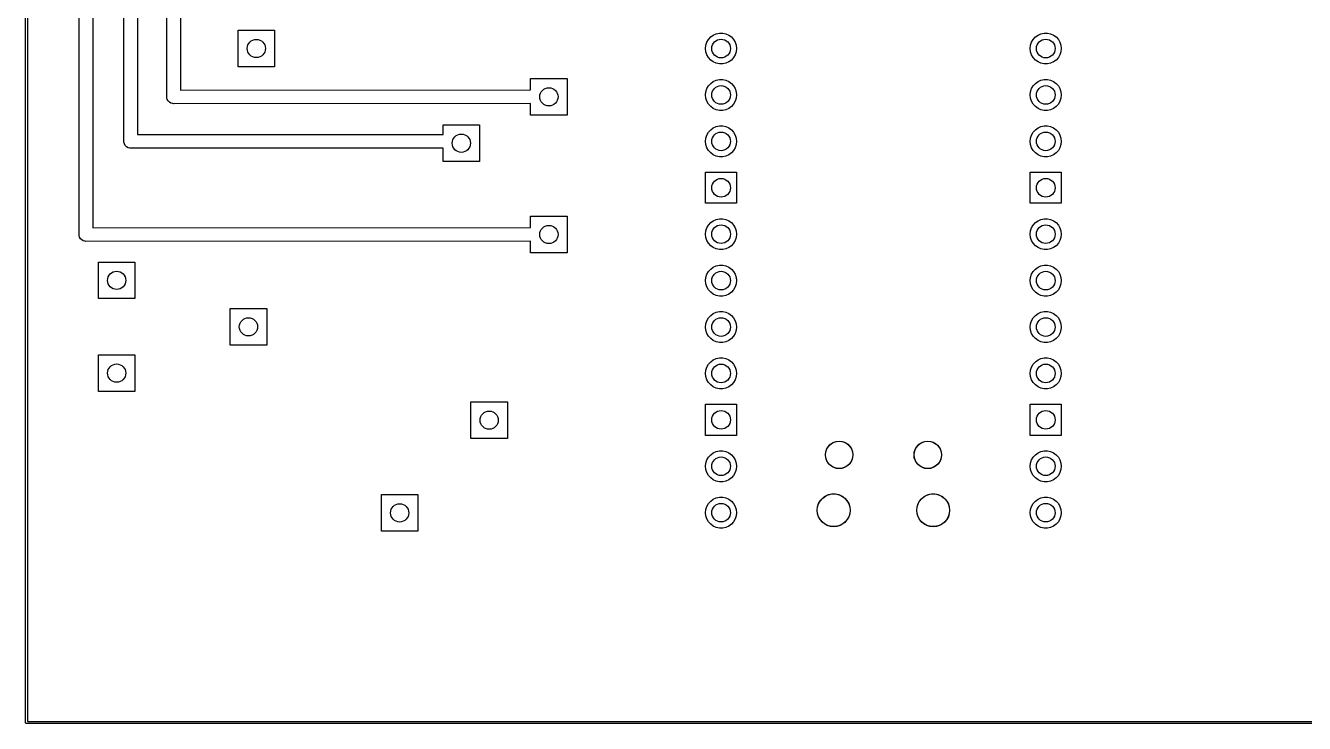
# Model space of a CAD drawing. Extents: x 12 to 499, y -206 to -17.
# Drawn here: x 11.9 to 82, y -206.3 to -168.2 of the extents above; entities that cross this region are included whole.
import ezdxf

# ---------------------------------------------------------------- set-up
doc = ezdxf.new("R2010")
doc.units = 0
doc.layers.add('BLACK', color=7, linetype='CONTINUOUS')

msp = doc.modelspace()

# ---------------------------------------------------------------- linework, layer by layer
at = {"layer": 'BLACK', "linetype": 'CONTINUOUS'}
for p, q in [((11.953806, -206.3), (11.95, -16.891)), ((12.046195, -16.940999), (12.049999, -206.253805)), ((14.884266, -179.626947), (14.881058, -36.6)), ((15.627859, -36.974952), (15.631049, -179.223264)), ((17.334266, -174.546947), (17.331058, -38.5044)), ((18.077859, -38.87931), (18.081049, -174.126133)), ((19.684266, -172.109384), (19.681058, -55.7256)), ((20.427861, -56.10056), (20.431047, -171.688578)), ((23.586713, -170.41514), (23.586713, -168.41514)), ((23.586713, -168.41514), (25.586713, -168.41514)), ((25.586713, -168.41514), (25.586713, -170.41514)), ((49.467297, -168.786327), (49.611058, -168.681878)), ((49.611058, -168.681878), (49.773394, -168.609602)), ((49.773394, -168.609602), (49.947209, -168.572656)), ((49.947209, -168.572656), (50.124907, -168.572656)), ((50.124907, -168.572656), (50.298722, -168.609602)), ((50.298722, -168.609602), (50.461058, -168.681878)), ((50.461058, -168.681878), (50.604819, -168.786327)), ((67.247297, -168.786327), (67.391058, -168.681878)), ((67.391058, -168.681878), (67.553394, -168.609602)), ((67.553394, -168.609602), (67.727209, -168.572656)), ((67.727209, -168.572656), (67.904907, -168.572656)), ((67.904907, -168.572656), (68.078722, -168.609602)), ((68.078722, -168.609602), (68.241058, -168.681878)), ((68.241058, -168.681878), (68.384819, -168.786327)), ((49.186058, -169.418), (49.204633, -169.241275)), ((49.204633, -169.594725), (49.186058, -169.418)), ((49.204633, -169.241275), (49.259544, -169.072274)), ((49.259544, -169.072274), (49.348394, -168.918383)), ((49.348394, -168.918383), (49.467297, -168.786327)), ((50.604819, -168.786327), (50.723722, -168.918383)), ((50.723722, -168.918383), (50.812572, -169.072274)), ((50.812572, -169.072274), (50.867483, -169.241275)), ((50.867483, -169.241275), (50.886058, -169.418)), ((50.886058, -169.418), (50.867483, -169.594725)), ((66.966058, -169.418), (66.984633, -169.241275)), ((66.984633, -169.594725), (66.966058, -169.418)), ((66.984633, -169.241275), (67.039544, -169.072274)), ((67.039544, -169.072274), (67.128394, -168.918383)), ((67.128394, -168.918383), (67.247297, -168.786327)), ((68.384819, -168.786327), (68.503722, -168.918383)), ((68.503722, -168.918383), (68.592572, -169.072274)), ((68.592572, -169.072274), (68.647483, -169.241275)), ((68.647483, -169.241275), (68.666058, -169.418)), ((68.666058, -169.418), (68.647483, -169.594725)), ((49.259544, -169.763726), (49.204633, -169.594725)), ((49.348394, -169.917617), (49.259544, -169.763726)), ((49.467297, -170.049673), (49.348394, -169.917617)), ((49.611058, -170.154122), (49.467297, -170.049673)), ((49.773394, -170.226398), (49.611058, -170.154122)), ((50.461058, -170.154122), (50.298722, -170.226398)), ((50.604819, -170.049673), (50.461058, -170.154122)), ((50.723722, -169.917617), (50.604819, -170.049673)), ((50.812572, -169.763726), (50.723722, -169.917617)), ((50.867483, -169.594725), (50.812572, -169.763726)), ((67.039544, -169.763726), (66.984633, -169.594725)), ((67.128394, -169.917617), (67.039544, -169.763726)), ((67.247297, -170.049673), (67.128394, -169.917617)), ((67.391058, -170.154122), (67.247297, -170.049673)), ((67.553394, -170.226398), (67.391058, -170.154122)), ((68.241058, -170.154122), (68.078722, -170.226398)), ((68.384819, -170.049673), (68.241058, -170.154122)), ((68.503722, -169.917617), (68.384819, -170.049673)), ((68.592572, -169.763726), (68.503722, -169.917617)), ((68.647483, -169.594725), (68.592572, -169.763726)), ((25.586713, -170.41514), (23.586713, -170.41514)), ((49.947209, -170.263344), (49.773394, -170.226398)), ((50.124907, -170.263344), (49.947209, -170.263344)), ((50.298722, -170.226398), (50.124907, -170.263344)), ((67.727209, -170.263344), (67.553394, -170.226398)), ((67.904907, -170.263344), (67.727209, -170.263344)), ((68.078722, -170.226398), (67.904907, -170.263344)), ((39.606316, -171.685592), (39.606316, -171.060437)), ((39.606316, -171.060437), (41.606316, -171.060437)), ((41.606316, -171.060437), (41.606316, -173.060437)), ((49.259544, -171.612274), (49.348394, -171.458383)), ((49.348394, -171.458383), (49.467297, -171.326327)), ((49.467297, -171.326327), (49.611058, -171.221878)), ((49.611058, -171.221878), (49.773394, -171.149602)), ((49.773394, -171.149602), (49.947209, -171.112656)), ((49.947209, -171.112656), (50.124907, -171.112656)), ((50.124907, -171.112656), (50.298722, -171.149602)), ((50.298722, -171.149602), (50.461058, -171.221878)), ((50.461058, -171.221878), (50.604819, -171.326327)), ((50.604819, -171.326327), (50.723722, -171.458383)), ((50.723722, -171.458383), (50.812572, -171.612274)), ((67.039544, -171.612274), (67.128394, -171.458383)), ((67.128394, -171.458383), (67.247297, -171.326327)), ((67.247297, -171.326327), (67.391058, -171.221878)), ((67.391058, -171.221878), (67.553394, -171.149602)), ((67.553394, -171.149602), (67.727209, -171.112656)), ((67.727209, -171.112656), (67.904907, -171.112656)), ((67.904907, -171.112656), (68.078722, -171.149602)), ((68.078722, -171.149602), (68.241058, -171.221878)), ((68.241058, -171.221878), (68.384819, -171.326327)), ((68.384819, -171.326327), (68.503722, -171.458383)), ((68.503722, -171.458383), (68.592572, -171.612274)), ((19.709603, -172.203943), (19.684266, -172.109384)), ((19.75855, -172.288723), (19.709603, -172.203943)), ((20.431047, -171.688578), (39.606316, -171.685592)), ((49.186058, -171.958), (49.204633, -171.781275)), ((49.204633, -172.134725), (49.186058, -171.958)), ((49.204633, -171.781275), (49.259544, -171.612274)), ((49.259544, -172.303726), (49.204633, -172.134725)), ((50.812572, -171.612274), (50.867483, -171.781275)), ((50.867483, -172.134725), (50.812572, -172.303726)), ((50.867483, -171.781275), (50.886058, -171.958)), ((50.886058, -171.958), (50.867483, -172.134725)), ((66.966058, -171.958), (66.984633, -171.781275)), ((66.984633, -172.134725), (66.966058, -171.958)), ((66.984633, -171.781275), (67.039544, -171.612274)), ((67.039544, -172.303726), (66.984633, -172.134725)), ((68.592572, -171.612274), (68.647483, -171.781275)), ((68.647483, -172.134725), (68.592572, -172.303726)), ((68.647483, -171.781275), (68.666058, -171.958)), ((68.666058, -171.958), (68.647483, -172.134725)), ((19.827772, -172.357945), (19.75855, -172.288723)), ((19.912552, -172.406892), (19.827772, -172.357945)), ((20.007111, -172.432229), (19.912552, -172.406892)), ((20.056058, -172.435437), (20.007111, -172.432229)), ((39.606316, -172.432392), (20.056058, -172.435437)), ((39.606316, -173.060437), (39.606316, -172.432392)), ((49.348394, -172.457617), (49.259544, -172.303726)), ((49.467297, -172.589673), (49.348394, -172.457617)), ((49.611058, -172.694122), (49.467297, -172.589673)), ((49.773394, -172.766398), (49.611058, -172.694122)), ((49.947209, -172.803344), (49.773394, -172.766398)), ((50.124907, -172.803344), (49.947209, -172.803344)), ((50.298722, -172.766398), (50.124907, -172.803344)), ((50.461058, -172.694122), (50.298722, -172.766398)), ((50.604819, -172.589673), (50.461058, -172.694122)), ((50.723722, -172.457617), (50.604819, -172.589673)), ((50.812572, -172.303726), (50.723722, -172.457617)), ((67.128394, -172.457617), (67.039544, -172.303726)), ((67.247297, -172.589673), (67.128394, -172.457617)), ((67.391058, -172.694122), (67.247297, -172.589673)), ((67.553394, -172.766398), (67.391058, -172.694122)), ((67.727209, -172.803344), (67.553394, -172.766398)), ((67.904907, -172.803344), (67.727209, -172.803344)), ((68.078722, -172.766398), (67.904907, -172.803344)), ((68.241058, -172.694122), (68.078722, -172.766398)), ((68.384819, -172.589673), (68.241058, -172.694122)), ((68.503722, -172.457617), (68.384819, -172.589673)), ((68.592572, -172.303726), (68.503722, -172.457617)), ((34.814, -174.123176), (34.814, -173.599371)), ((34.814, -173.599371), (36.814, -173.599371)), ((36.814, -173.599371), (36.814, -175.599371)), ((41.606316, -173.060437), (39.606316, -173.060437)), ((49.773394, -173.689602), (49.947209, -173.652656)), ((49.947209, -173.652656), (50.124907, -173.652656)), ((50.124907, -173.652656), (50.298722, -173.689602)), ((67.553394, -173.689602), (67.727209, -173.652656)), ((67.727209, -173.652656), (67.904907, -173.652656)), ((67.904907, -173.652656), (68.078722, -173.689602)), ((18.081049, -174.126133), (34.814, -174.123176)), ((49.186058, -174.498), (49.204633, -174.321275)), ((49.204633, -174.321275), (49.259544, -174.152274)), ((49.259544, -174.152274), (49.348394, -173.998383)), ((49.348394, -173.998383), (49.467297, -173.866327)), ((49.467297, -173.866327), (49.611058, -173.761878)), ((49.611058, -173.761878), (49.773394, -173.689602)), ((50.298722, -173.689602), (50.461058, -173.761878)), ((50.461058, -173.761878), (50.604819, -173.866327)), ((50.604819, -173.866327), (50.723722, -173.998383)), ((50.723722, -173.998383), (50.812572, -174.152274)), ((50.812572, -174.152274), (50.867483, -174.321275)), ((50.867483, -174.321275), (50.886058, -174.498)), ((66.966058, -174.498), (66.984633, -174.321275)), ((66.984633, -174.321275), (67.039544, -174.152274)), ((67.039544, -174.152274), (67.128394, -173.998383)), ((67.128394, -173.998383), (67.247297, -173.866327)), ((67.247297, -173.866327), (67.391058, -173.761878)), ((67.391058, -173.761878), (67.553394, -173.689602)), ((68.078722, -173.689602), (68.241058, -173.761878)), ((68.241058, -173.761878), (68.384819, -173.866327)), ((68.384819, -173.866327), (68.503722, -173.998383)), ((68.503722, -173.998383), (68.592572, -174.152274)), ((68.592572, -174.152274), (68.647483, -174.321275)), ((68.647483, -174.321275), (68.666058, -174.498)), ((17.359603, -174.641506), (17.334266, -174.546947)), ((17.40855, -174.726286), (17.359603, -174.641506)), ((17.477772, -174.795508), (17.40855, -174.726286)), ((17.562552, -174.844455), (17.477772, -174.795508)), ((17.657111, -174.869792), (17.562552, -174.844455)), ((17.706058, -174.873), (17.657111, -174.869792)), ((34.814, -174.869977), (17.706058, -174.873)), ((34.814, -175.599371), (34.814, -174.869977)), ((49.204633, -174.674725), (49.186058, -174.498)), ((49.259544, -174.843726), (49.204633, -174.674725)), ((49.348394, -174.997617), (49.259544, -174.843726)), ((49.467297, -175.129673), (49.348394, -174.997617)), ((50.723722, -174.997617), (50.604819, -175.129673)), ((50.812572, -174.843726), (50.723722, -174.997617)), ((50.867483, -174.674725), (50.812572, -174.843726)), ((50.886058, -174.498), (50.867483, -174.674725)), ((66.984633, -174.674725), (66.966058, -174.498)), ((67.039544, -174.843726), (66.984633, -174.674725)), ((67.128394, -174.997617), (67.039544, -174.843726)), ((67.247297, -175.129673), (67.128394, -174.997617)), ((68.503722, -174.997617), (68.384819, -175.129673)), ((68.592572, -174.843726), (68.503722, -174.997617)), ((68.647483, -174.674725), (68.592572, -174.843726)), ((68.666058, -174.498), (68.647483, -174.674725)), ((36.814, -175.599371), (34.814, -175.599371)), ((49.611058, -175.234122), (49.467297, -175.129673)), ((49.773394, -175.306398), (49.611058, -175.234122)), ((49.947209, -175.343344), (49.773394, -175.306398)), ((50.124907, -175.343344), (49.947209, -175.343344)), ((50.298722, -175.306398), (50.124907, -175.343344)), ((50.461058, -175.234122), (50.298722, -175.306398)), ((50.604819, -175.129673), (50.461058, -175.234122)), ((67.391058, -175.234122), (67.247297, -175.129673)), ((67.553394, -175.306398), (67.391058, -175.234122)), ((67.727209, -175.343344), (67.553394, -175.306398)), ((67.904907, -175.343344), (67.727209, -175.343344)), ((68.078722, -175.306398), (67.904907, -175.343344)), ((68.241058, -175.234122), (68.078722, -175.306398)), ((68.384819, -175.129673), (68.241058, -175.234122)), ((49.186058, -177.888), (49.186058, -176.188)), ((49.186058, -176.188), (50.886058, -176.188)), ((50.886058, -176.188), (50.886058, -177.888)), ((66.966058, -177.888), (66.966058, -176.188)), ((66.966058, -176.188), (68.666058, -176.188)), ((68.666058, -176.188), (68.666058, -177.888)), ((50.886058, -177.888), (49.186058, -177.888)), ((68.666058, -177.888), (66.966058, -177.888)), ((15.631049, -179.223264), (39.606316, -179.220236)), ((39.606316, -179.220236), (39.606316, -178.59511)), ((39.606316, -178.59511), (41.606316, -178.59511)), ((41.606316, -178.59511), (41.606316, -180.59511)), ((49.204633, -179.401275), (49.259544, -179.232274)), ((49.259544, -179.232274), (49.348394, -179.078383)), ((49.348394, -179.078383), (49.467297, -178.946327)), ((49.467297, -178.946327), (49.611058, -178.841878)), ((49.611058, -178.841878), (49.773394, -178.769602)), ((49.773394, -178.769602), (49.947209, -178.732656)), ((49.947209, -178.732656), (50.124907, -178.732656)), ((50.124907, -178.732656), (50.298722, -178.769602)), ((50.298722, -178.769602), (50.461058, -178.841878)), ((50.461058, -178.841878), (50.604819, -178.946327)), ((50.604819, -178.946327), (50.723722, -179.078383)), ((50.723722, -179.078383), (50.812572, -179.232274)), ((50.812572, -179.232274), (50.867483, -179.401275)), ((66.984633, -179.401275), (67.039544, -179.232274)), ((67.039544, -179.232274), (67.128394, -179.078383)), ((67.128394, -179.078383), (67.247297, -178.946327)), ((67.247297, -178.946327), (67.391058, -178.841878)), ((67.391058, -178.841878), (67.553394, -178.769602)), ((67.553394, -178.769602), (67.727209, -178.732656)), ((67.727209, -178.732656), (67.904907, -178.732656)), ((67.904907, -178.732656), (68.078722, -178.769602)), ((68.078722, -178.769602), (68.241058, -178.841878)), ((68.241058, -178.841878), (68.384819, -178.946327)), ((68.384819, -178.946327), (68.503722, -179.078383)), ((68.503722, -179.078383), (68.592572, -179.232274)), ((68.592572, -179.232274), (68.647483, -179.401275)), ((14.884266, -179.644057), (14.884266, -179.626947)), ((14.909603, -179.738616), (14.884266, -179.644057)), ((14.95855, -179.823396), (14.909603, -179.738616)), ((15.027772, -179.892618), (14.95855, -179.823396)), ((15.112552, -179.941565), (15.027772, -179.892618)), ((15.207111, -179.966902), (15.112552, -179.941565)), ((15.256058, -179.97011), (15.207111, -179.966902)), ((39.606316, -179.967034), (15.256058, -179.97011)), ((39.606316, -180.59511), (39.606316, -179.967034)), ((49.186058, -179.578), (49.204633, -179.401275)), ((49.204633, -179.754725), (49.186058, -179.578)), ((49.259544, -179.923726), (49.204633, -179.754725)), ((49.348394, -180.077617), (49.259544, -179.923726)), ((50.812572, -179.923726), (50.723722, -180.077617)), ((50.867483, -179.754725), (50.812572, -179.923726)), ((50.867483, -179.401275), (50.886058, -179.578)), ((50.886058, -179.578), (50.867483, -179.754725)), ((66.966058, -179.578), (66.984633, -179.401275)), ((66.984633, -179.754725), (66.966058, -179.578)), ((67.039544, -179.923726), (66.984633, -179.754725)), ((67.128394, -180.077617), (67.039544, -179.923726)), ((68.592572, -179.923726), (68.503722, -180.077617)), ((68.647483, -179.754725), (68.592572, -179.923726)), ((68.647483, -179.401275), (68.666058, -179.578)), ((68.666058, -179.578), (68.647483, -179.754725)), ((41.606316, -180.59511), (39.606316, -180.59511)), ((49.467297, -180.209673), (49.348394, -180.077617)), ((49.611058, -180.314122), (49.467297, -180.209673)), ((49.773394, -180.386398), (49.611058, -180.314122)), ((49.947209, -180.423344), (49.773394, -180.386398)), ((50.124907, -180.423344), (49.947209, -180.423344)), ((50.298722, -180.386398), (50.124907, -180.423344)), ((50.461058, -180.314122), (50.298722, -180.386398)), ((50.604819, -180.209673), (50.461058, -180.314122)), ((50.723722, -180.077617), (50.604819, -180.209673)), ((67.247297, -180.209673), (67.128394, -180.077617)), ((67.391058, -180.314122), (67.247297, -180.209673)), ((67.553394, -180.386398), (67.391058, -180.314122)), ((67.727209, -180.423344), (67.553394, -180.386398)), ((67.904907, -180.423344), (67.727209, -180.423344)), ((68.078722, -180.386398), (67.904907, -180.423344)), ((68.241058, -180.314122), (68.078722, -180.386398)), ((68.384819, -180.209673), (68.241058, -180.314122)), ((68.503722, -180.077617), (68.384819, -180.209673)), ((15.940372, -183.103964), (15.940372, -181.103964)), ((15.940372, -181.103964), (17.940372, -181.103964)), ((17.940372, -181.103964), (17.940372, -183.103964)), ((49.611058, -181.381878), (49.773394, -181.309602)), ((49.773394, -181.309602), (49.947209, -181.272656)), ((49.947209, -181.272656), (50.124907, -181.272656)), ((50.124907, -181.272656), (50.298722, -181.309602)), ((50.298722, -181.309602), (50.461058, -181.381878)), ((67.391058, -181.381878), (67.553394, -181.309602)), ((67.553394, -181.309602), (67.727209, -181.272656)), ((67.727209, -181.272656), (67.904907, -181.272656)), ((67.904907, -181.272656), (68.078722, -181.309602)), ((68.078722, -181.309602), (68.241058, -181.381878)), ((49.186058, -182.118), (49.204633, -181.941275)), ((49.204633, -181.941275), (49.259544, -181.772274)), ((49.259544, -181.772274), (49.348394, -181.618383)), ((49.348394, -181.618383), (49.467297, -181.486327)), ((49.467297, -181.486327), (49.611058, -181.381878)), ((50.461058, -181.381878), (50.604819, -181.486327)), ((50.604819, -181.486327), (50.723722, -181.618383)), ((50.723722, -181.618383), (50.812572, -181.772274)), ((50.812572, -181.772274), (50.867483, -181.941275)), ((50.867483, -181.941275), (50.886058, -182.118)), ((66.966058, -182.118), (66.984633, -181.941275)), ((66.984633, -181.941275), (67.039544, -181.772274)), ((67.039544, -181.772274), (67.128394, -181.618383)), ((67.128394, -181.618383), (67.247297, -181.486327)), ((67.247297, -181.486327), (67.391058, -181.381878)), ((68.241058, -181.381878), (68.384819, -181.486327)), ((68.384819, -181.486327), (68.503722, -181.618383)), ((68.503722, -181.618383), (68.592572, -181.772274)), ((68.592572, -181.772274), (68.647483, -181.941275)), ((68.647483, -181.941275), (68.666058, -182.118)), ((49.204633, -182.294725), (49.186058, -182.118)), ((49.259544, -182.463726), (49.204633, -182.294725)), ((49.348394, -182.617617), (49.259544, -182.463726)), ((49.467297, -182.749673), (49.348394, -182.617617)), ((49.611058, -182.854122), (49.467297, -182.749673)), ((50.604819, -182.749673), (50.461058, -182.854122)), ((50.723722, -182.617617), (50.604819, -182.749673)), ((50.812572, -182.463726), (50.723722, -182.617617)), ((50.867483, -182.294725), (50.812572, -182.463726)), ((50.886058, -182.118), (50.867483, -182.294725)), ((66.984633, -182.294725), (66.966058, -182.118)), ((67.039544, -182.463726), (66.984633, -182.294725)), ((67.128394, -182.617617), (67.039544, -182.463726)), ((67.247297, -182.749673), (67.128394, -182.617617)), ((67.391058, -182.854122), (67.247297, -182.749673)), ((68.384819, -182.749673), (68.241058, -182.854122)), ((68.503722, -182.617617), (68.384819, -182.749673)), ((68.592572, -182.463726), (68.503722, -182.617617)), ((68.647483, -182.294725), (68.592572, -182.463726)), ((68.666058, -182.118), (68.647483, -182.294725)), ((17.940372, -183.103964), (15.940372, -183.103964)), ((49.773394, -182.926398), (49.611058, -182.854122)), ((49.947209, -182.963344), (49.773394, -182.926398)), ((50.124907, -182.963344), (49.947209, -182.963344)), ((50.298722, -182.926398), (50.124907, -182.963344)), ((50.461058, -182.854122), (50.298722, -182.926398)), ((67.553394, -182.926398), (67.391058, -182.854122)), ((67.727209, -182.963344), (67.553394, -182.926398)), ((67.904907, -182.963344), (67.727209, -182.963344)), ((68.078722, -182.926398), (67.904907, -182.963344)), ((68.241058, -182.854122), (68.078722, -182.926398)), ((23.154944, -185.64708), (23.154944, -183.64708)), ((23.154944, -183.64708), (25.154944, -183.64708)), ((25.154944, -183.64708), (25.154944, -185.64708)), ((49.259544, -184.312274), (49.348394, -184.158383)), ((49.348394, -184.158383), (49.467297, -184.026327)), ((49.467297, -184.026327), (49.611058, -183.921878)), ((49.611058, -183.921878), (49.773394, -183.849602)), ((49.773394, -183.849602), (49.947209, -183.812656)), ((49.947209, -183.812656), (50.124907, -183.812656)), ((50.124907, -183.812656), (50.298722, -183.849602)), ((50.298722, -183.849602), (50.461058, -183.921878)), ((50.461058, -183.921878), (50.604819, -184.026327)), ((50.604819, -184.026327), (50.723722, -184.158383)), ((50.723722, -184.158383), (50.812572, -184.312274)), ((67.039544, -184.312274), (67.128394, -184.158383)), ((67.128394, -184.158383), (67.247297, -184.026327)), ((67.247297, -184.026327), (67.391058, -183.921878)), ((67.391058, -183.921878), (67.553394, -183.849602)), ((67.553394, -183.849602), (67.727209, -183.812656)), ((67.727209, -183.812656), (67.904907, -183.812656)), ((67.904907, -183.812656), (68.078722, -183.849602)), ((68.078722, -183.849602), (68.241058, -183.921878)), ((68.241058, -183.921878), (68.384819, -184.026327)), ((68.384819, -184.026327), (68.503722, -184.158383)), ((68.503722, -184.158383), (68.592572, -184.312274)), ((49.186058, -184.658), (49.204633, -184.481275)), ((49.204633, -184.834725), (49.186058, -184.658)), ((49.204633, -184.481275), (49.259544, -184.312274)), ((49.259544, -185.003726), (49.204633, -184.834725)), ((50.812572, -184.312274), (50.867483, -184.481275)), ((50.867483, -184.834725), (50.812572, -185.003726)), ((50.867483, -184.481275), (50.886058, -184.658)), ((50.886058, -184.658), (50.867483, -184.834725)), ((66.966058, -184.658), (66.984633, -184.481275)), ((66.984633, -184.834725), (66.966058, -184.658)), ((66.984633, -184.481275), (67.039544, -184.312274)), ((67.039544, -185.003726), (66.984633, -184.834725)), ((68.592572, -184.312274), (68.647483, -184.481275)), ((68.647483, -184.834725), (68.592572, -185.003726)), ((68.647483, -184.481275), (68.666058, -184.658)), ((68.666058, -184.658), (68.647483, -184.834725)), ((49.348394, -185.157617), (49.259544, -185.003726)), ((49.467297, -185.289673), (49.348394, -185.157617)), ((49.611058, -185.394122), (49.467297, -185.289673)), ((49.773394, -185.466398), (49.611058, -185.394122)), ((49.947209, -185.503344), (49.773394, -185.466398)), ((50.124907, -185.503344), (49.947209, -185.503344)), ((50.298722, -185.466398), (50.124907, -185.503344)), ((50.461058, -185.394122), (50.298722, -185.466398)), ((50.604819, -185.289673), (50.461058, -185.394122)), ((50.723722, -185.157617), (50.604819, -185.289673)), ((50.812572, -185.003726), (50.723722, -185.157617)), ((67.128394, -185.157617), (67.039544, -185.003726)), ((67.247297, -185.289673), (67.128394, -185.157617)), ((67.391058, -185.394122), (67.247297, -185.289673)), ((67.553394, -185.466398), (67.391058, -185.394122)), ((67.727209, -185.503344), (67.553394, -185.466398)), ((67.904907, -185.503344), (67.727209, -185.503344)), ((68.078722, -185.466398), (67.904907, -185.503344)), ((68.241058, -185.394122), (68.078722, -185.466398)), ((68.384819, -185.289673), (68.241058, -185.394122)), ((68.503722, -185.157617), (68.384819, -185.289673)), ((68.592572, -185.003726), (68.503722, -185.157617)), ((15.940372, -188.181452), (15.940372, -186.181452)), ((15.940372, -186.181452), (17.940372, -186.181452)), ((17.940372, -186.181452), (17.940372, -188.181452)), ((25.154944, -185.64708), (23.154944, -185.64708)), ((49.204633, -187.021275), (49.259544, -186.852274)), ((49.259544, -186.852274), (49.348394, -186.698383)), ((49.348394, -186.698383), (49.467297, -186.566327)), ((49.467297, -186.566327), (49.611058, -186.461878)), ((49.611058, -186.461878), (49.773394, -186.389602)), ((49.773394, -186.389602), (49.947209, -186.352656)), ((49.947209, -186.352656), (50.124907, -186.352656)), ((50.124907, -186.352656), (50.298722, -186.389602)), ((50.298722, -186.389602), (50.461058, -186.461878)), ((50.461058, -186.461878), (50.604819, -186.566327)), ((50.604819, -186.566327), (50.723722, -186.698383)), ((50.723722, -186.698383), (50.812572, -186.852274)), ((50.812572, -186.852274), (50.867483, -187.021275)), ((66.984633, -187.021275), (67.039544, -186.852274)), ((67.039544, -186.852274), (67.128394, -186.698383)), ((67.128394, -186.698383), (67.247297, -186.566327)), ((67.247297, -186.566327), (67.391058, -186.461878)), ((67.391058, -186.461878), (67.553394, -186.389602)), ((67.553394, -186.389602), (67.727209, -186.352656)), ((67.727209, -186.352656), (67.904907, -186.352656)), ((67.904907, -186.352656), (68.078722, -186.389602)), ((68.078722, -186.389602), (68.241058, -186.461878)), ((68.241058, -186.461878), (68.384819, -186.566327)), ((68.384819, -186.566327), (68.503722, -186.698383)), ((68.503722, -186.698383), (68.592572, -186.852274)), ((68.592572, -186.852274), (68.647483, -187.021275)), ((49.186058, -187.198), (49.204633, -187.021275)), ((49.204633, -187.374725), (49.186058, -187.198)), ((49.259544, -187.543726), (49.204633, -187.374725)), ((49.348394, -187.697617), (49.259544, -187.543726)), ((50.812572, -187.543726), (50.723722, -187.697617)), ((50.867483, -187.374725), (50.812572, -187.543726)), ((50.867483, -187.021275), (50.886058, -187.198)), ((50.886058, -187.198), (50.867483, -187.374725)), ((66.966058, -187.198), (66.984633, -187.021275)), ((66.984633, -187.374725), (66.966058, -187.198)), ((67.039544, -187.543726), (66.984633, -187.374725)), ((67.128394, -187.697617), (67.039544, -187.543726)), ((68.592572, -187.543726), (68.503722, -187.697617)), ((68.647483, -187.374725), (68.592572, -187.543726)), ((68.647483, -187.021275), (68.666058, -187.198)), ((68.666058, -187.198), (68.647483, -187.374725)), ((17.940372, -188.181452), (15.940372, -188.181452)), ((49.467297, -187.829673), (49.348394, -187.697617)), ((49.611058, -187.934122), (49.467297, -187.829673)), ((49.773394, -188.006398), (49.611058, -187.934122)), ((49.947209, -188.043344), (49.773394, -188.006398)), ((50.124907, -188.043344), (49.947209, -188.043344)), ((50.298722, -188.006398), (50.124907, -188.043344)), ((50.461058, -187.934122), (50.298722, -188.006398)), ((50.604819, -187.829673), (50.461058, -187.934122)), ((50.723722, -187.697617), (50.604819, -187.829673)), ((67.247297, -187.829673), (67.128394, -187.697617)), ((67.391058, -187.934122), (67.247297, -187.829673)), ((67.553394, -188.006398), (67.391058, -187.934122)), ((67.727209, -188.043344), (67.553394, -188.006398)), ((67.904907, -188.043344), (67.727209, -188.043344)), ((68.078722, -188.006398), (67.904907, -188.043344)), ((68.241058, -187.934122), (68.078722, -188.006398)), ((68.384819, -187.829673), (68.241058, -187.934122)), ((68.503722, -187.697617), (68.384819, -187.829673)), ((36.338, -190.755934), (36.338, -188.755934)), ((36.338, -188.755934), (38.338, -188.755934)), ((38.338, -188.755934), (38.338, -190.755934)), ((49.186058, -190.588), (49.186058, -188.888)), ((49.186058, -188.888), (50.886058, -188.888)), ((50.886058, -188.888), (50.886058, -190.588)), ((66.966058, -190.588), (66.966058, -188.888)), ((66.966058, -188.888), (68.666058, -188.888)), ((68.666058, -188.888), (68.666058, -190.588)), ((38.338, -190.755934), (36.338, -190.755934)), ((50.886058, -190.588), (49.186058, -190.588)), ((55.914684, -191.190383), (56.033441, -191.071626)), ((56.033441, -191.071626), (56.175645, -190.982273)), ((56.175645, -190.982273), (56.334167, -190.926804)), ((56.334167, -190.926804), (56.501058, -190.908)), ((56.501058, -190.908), (56.667949, -190.926804)), ((56.667949, -190.926804), (56.826471, -190.982273)), ((56.826471, -190.982273), (56.968675, -191.071626)), ((56.968675, -191.071626), (57.087432, -191.190383)), ((60.764684, -191.190383), (60.883441, -191.071626)), ((60.883441, -191.071626), (61.025645, -190.982273)), ((61.025645, -190.982273), (61.184167, -190.926804)), ((61.184167, -190.926804), (61.351058, -190.908)), ((61.351058, -190.908), (61.517949, -190.926804)), ((61.517949, -190.926804), (61.676471, -190.982273)), ((61.676471, -190.982273), (61.818675, -191.071626)), ((61.818675, -191.071626), (61.937432, -191.190383)), ((68.666058, -190.588), (66.966058, -190.588)), ((49.259544, -191.932274), (49.348394, -191.778383)), ((49.348394, -191.778383), (49.467297, -191.646327)), ((49.467297, -191.646327), (49.611058, -191.541878)), ((49.611058, -191.541878), (49.773394, -191.469602)), ((49.773394, -191.469602), (49.947209, -191.432656)), ((49.947209, -191.432656), (50.124907, -191.432656)), ((50.124907, -191.432656), (50.298722, -191.469602)), ((50.298722, -191.469602), (50.461058, -191.541878)), ((50.461058, -191.541878), (50.604819, -191.646327)), ((50.604819, -191.646327), (50.723722, -191.778383)), ((50.723722, -191.778383), (50.812572, -191.932274)), ((55.751058, -191.658), (55.769862, -191.491109)), ((55.769862, -191.824891), (55.751058, -191.658)), ((55.769862, -191.491109), (55.825331, -191.332587)), ((55.825331, -191.983413), (55.769862, -191.824891)), ((55.825331, -191.332587), (55.914684, -191.190383)), ((57.087432, -191.190383), (57.176785, -191.332587)), ((57.176785, -191.332587), (57.232254, -191.491109)), ((57.232254, -191.824891), (57.176785, -191.983413)), ((57.232254, -191.491109), (57.251058, -191.658)), ((57.251058, -191.658), (57.232254, -191.824891)), ((60.601058, -191.658), (60.619862, -191.491109)), ((60.619862, -191.824891), (60.601058, -191.658)), ((60.619862, -191.491109), (60.675331, -191.332587)), ((60.675331, -191.983413), (60.619862, -191.824891)), ((60.675331, -191.332587), (60.764684, -191.190383)), ((61.937432, -191.190383), (62.026785, -191.332587)), ((62.026785, -191.332587), (62.082254, -191.491109)), ((62.082254, -191.824891), (62.026785, -191.983413)), ((62.082254, -191.491109), (62.101058, -191.658)), ((62.101058, -191.658), (62.082254, -191.824891)), ((67.039544, -191.932274), (67.128394, -191.778383)), ((67.128394, -191.778383), (67.247297, -191.646327)), ((67.247297, -191.646327), (67.391058, -191.541878)), ((67.391058, -191.541878), (67.553394, -191.469602)), ((67.553394, -191.469602), (67.727209, -191.432656)), ((67.727209, -191.432656), (67.904907, -191.432656)), ((67.904907, -191.432656), (68.078722, -191.469602)), ((68.078722, -191.469602), (68.241058, -191.541878)), ((68.241058, -191.541878), (68.384819, -191.646327)), ((68.384819, -191.646327), (68.503722, -191.778383)), ((68.503722, -191.778383), (68.592572, -191.932274)), ((49.186058, -192.278), (49.204633, -192.101275)), ((49.204633, -192.454725), (49.186058, -192.278)), ((49.204633, -192.101275), (49.259544, -191.932274)), ((49.259544, -192.623726), (49.204633, -192.454725)), ((50.812572, -191.932274), (50.867483, -192.101275)), ((50.867483, -192.454725), (50.812572, -192.623726)), ((50.867483, -192.101275), (50.886058, -192.278)), ((50.886058, -192.278), (50.867483, -192.454725)), ((55.914684, -192.125617), (55.825331, -191.983413)), ((56.033441, -192.244374), (55.914684, -192.125617)), ((56.175645, -192.333727), (56.033441, -192.244374)), ((56.334167, -192.389196), (56.175645, -192.333727)), ((56.501058, -192.408), (56.334167, -192.389196)), ((56.667949, -192.389196), (56.501058, -192.408)), ((56.826471, -192.333727), (56.667949, -192.389196)), ((56.968675, -192.244374), (56.826471, -192.333727)), ((57.087432, -192.125617), (56.968675, -192.244374)), ((57.176785, -191.983413), (57.087432, -192.125617)), ((60.764684, -192.125617), (60.675331, -191.983413)), ((60.883441, -192.244374), (60.764684, -192.125617)), ((61.025645, -192.333727), (60.883441, -192.244374)), ((61.184167, -192.389196), (61.025645, -192.333727)), ((61.351058, -192.408), (61.184167, -192.389196)), ((61.517949, -192.389196), (61.351058, -192.408)), ((61.676471, -192.333727), (61.517949, -192.389196)), ((61.818675, -192.244374), (61.676471, -192.333727)), ((61.937432, -192.125617), (61.818675, -192.244374)), ((62.026785, -191.983413), (61.937432, -192.125617)), ((66.966058, -192.278), (66.984633, -192.101275)), ((66.984633, -192.454725), (66.966058, -192.278)), ((66.984633, -192.101275), (67.039544, -191.932274)), ((67.039544, -192.623726), (66.984633, -192.454725)), ((68.592572, -191.932274), (68.647483, -192.101275)), ((68.647483, -192.454725), (68.592572, -192.623726)), ((68.647483, -192.101275), (68.666058, -192.278)), ((68.666058, -192.278), (68.647483, -192.454725)), ((49.348394, -192.777617), (49.259544, -192.623726)), ((49.467297, -192.909673), (49.348394, -192.777617)), ((49.611058, -193.014122), (49.467297, -192.909673)), ((49.773394, -193.086398), (49.611058, -193.014122)), ((49.947209, -193.123344), (49.773394, -193.086398)), ((50.124907, -193.123344), (49.947209, -193.123344)), ((50.298722, -193.086398), (50.124907, -193.123344)), ((50.461058, -193.014122), (50.298722, -193.086398)), ((50.604819, -192.909673), (50.461058, -193.014122)), ((50.723722, -192.777617), (50.604819, -192.909673)), ((50.812572, -192.623726), (50.723722, -192.777617)), ((67.128394, -192.777617), (67.039544, -192.623726)), ((67.247297, -192.909673), (67.128394, -192.777617)), ((67.391058, -193.014122), (67.247297, -192.909673)), ((67.553394, -193.086398), (67.391058, -193.014122)), ((67.727209, -193.123344), (67.553394, -193.086398)), ((67.904907, -193.123344), (67.727209, -193.123344)), ((68.078722, -193.086398), (67.904907, -193.123344)), ((68.241058, -193.014122), (68.078722, -193.086398)), ((68.384819, -192.909673), (68.241058, -193.014122)), ((68.503722, -192.777617), (68.384819, -192.909673)), ((68.592572, -192.623726), (68.503722, -192.777617)), ((31.432834, -195.828266), (31.432834, -193.828266)), ((31.432834, -193.828266), (33.432834, -193.828266)), ((33.432834, -193.828266), (33.432834, -195.828266)), ((49.773394, -194.009602), (49.947209, -193.972656)), ((49.947209, -193.972656), (50.124907, -193.972656)), ((50.124907, -193.972656), (50.298722, -194.009602)), ((55.59884, -194.01917), (55.751058, -193.908577)), ((55.751058, -193.908577), (55.922943, -193.832049)), ((55.922943, -193.832049), (56.106982, -193.79293)), ((56.106982, -193.79293), (56.295134, -193.79293)), ((56.295134, -193.79293), (56.479173, -193.832049)), ((56.479173, -193.832049), (56.651058, -193.908577)), ((56.651058, -193.908577), (56.803276, -194.01917)), ((61.04884, -194.01917), (61.201058, -193.908577)), ((61.201058, -193.908577), (61.372943, -193.832049)), ((61.372943, -193.832049), (61.556982, -193.79293)), ((61.556982, -193.79293), (61.745134, -193.79293)), ((61.745134, -193.79293), (61.929173, -193.832049)), ((61.929173, -193.832049), (62.101058, -193.908577)), ((62.101058, -193.908577), (62.253276, -194.01917)), ((67.553394, -194.009602), (67.727209, -193.972656)), ((67.727209, -193.972656), (67.904907, -193.972656)), ((67.904907, -193.972656), (68.078722, -194.009602)), ((49.186058, -194.818), (49.204633, -194.641275)), ((49.204633, -194.641275), (49.259544, -194.472274)), ((49.259544, -194.472274), (49.348394, -194.318383)), ((49.348394, -194.318383), (49.467297, -194.186327)), ((49.467297, -194.186327), (49.611058, -194.081878)), ((49.611058, -194.081878), (49.773394, -194.009602)), ((50.298722, -194.009602), (50.461058, -194.081878)), ((50.461058, -194.081878), (50.604819, -194.186327)), ((50.604819, -194.186327), (50.723722, -194.318383)), ((50.723722, -194.318383), (50.812572, -194.472274)), ((50.812572, -194.472274), (50.867483, -194.641275)), ((50.867483, -194.641275), (50.886058, -194.818)), ((55.301058, -194.688), (55.320725, -194.500879)), ((55.320725, -194.500879), (55.378867, -194.321937)), ((55.378867, -194.321937), (55.472943, -194.158993)), ((55.472943, -194.158993), (55.59884, -194.01917)), ((56.803276, -194.01917), (56.929173, -194.158993)), ((56.929173, -194.158993), (57.023249, -194.321937)), ((57.023249, -194.321937), (57.081391, -194.500879)), ((57.081391, -194.500879), (57.101058, -194.688)), ((60.751058, -194.688), (60.770725, -194.500879)), ((60.770725, -194.500879), (60.828867, -194.321937)), ((60.828867, -194.321937), (60.922943, -194.158993)), ((60.922943, -194.158993), (61.04884, -194.01917)), ((62.253276, -194.01917), (62.379173, -194.158993)), ((62.379173, -194.158993), (62.473249, -194.321937)), ((62.473249, -194.321937), (62.531391, -194.500879)), ((62.531391, -194.500879), (62.551058, -194.688)), ((66.966058, -194.818), (66.984633, -194.641275)), ((66.984633, -194.641275), (67.039544, -194.472274)), ((67.039544, -194.472274), (67.128394, -194.318383)), ((67.128394, -194.318383), (67.247297, -194.186327)), ((67.247297, -194.186327), (67.391058, -194.081878)), ((67.391058, -194.081878), (67.553394, -194.009602)), ((68.078722, -194.009602), (68.241058, -194.081878)), ((68.241058, -194.081878), (68.384819, -194.186327)), ((68.384819, -194.186327), (68.503722, -194.318383)), ((68.503722, -194.318383), (68.592572, -194.472274)), ((68.592572, -194.472274), (68.647483, -194.641275)), ((68.647483, -194.641275), (68.666058, -194.818)), ((49.204633, -194.994725), (49.186058, -194.818)), ((49.259544, -195.163726), (49.204633, -194.994725)), ((49.348394, -195.317617), (49.259544, -195.163726)), ((49.467297, -195.449673), (49.348394, -195.317617)), ((50.723722, -195.317617), (50.604819, -195.449673)), ((50.812572, -195.163726), (50.723722, -195.317617)), ((50.867483, -194.994725), (50.812572, -195.163726)), ((50.886058, -194.818), (50.867483, -194.994725)), ((55.320725, -194.875121), (55.301058, -194.688)), ((55.378867, -195.054063), (55.320725, -194.875121)), ((55.472943, -195.217007), (55.378867, -195.054063)), ((55.59884, -195.35683), (55.472943, -195.217007)), ((55.751058, -195.467423), (55.59884, -195.35683)), ((56.803276, -195.35683), (56.651058, -195.467423)), ((56.929173, -195.217007), (56.803276, -195.35683)), ((57.023249, -195.054063), (56.929173, -195.217007)), ((57.081391, -194.875121), (57.023249, -195.054063)), ((57.101058, -194.688), (57.081391, -194.875121)), ((60.770725, -194.875121), (60.751058, -194.688)), ((60.828867, -195.054063), (60.770725, -194.875121)), ((60.922943, -195.217007), (60.828867, -195.054063)), ((61.04884, -195.35683), (60.922943, -195.217007)), ((61.201058, -195.467423), (61.04884, -195.35683)), ((62.253276, -195.35683), (62.101058, -195.467423)), ((62.379173, -195.217007), (62.253276, -195.35683)), ((62.473249, -195.054063), (62.379173, -195.217007)), ((62.531391, -194.875121), (62.473249, -195.054063)), ((62.551058, -194.688), (62.531391, -194.875121)), ((66.984633, -194.994725), (66.966058, -194.818)), ((67.039544, -195.163726), (66.984633, -194.994725)), ((67.128394, -195.317617), (67.039544, -195.163726)), ((67.247297, -195.449673), (67.128394, -195.317617)), ((68.503722, -195.317617), (68.384819, -195.449673)), ((68.592572, -195.163726), (68.503722, -195.317617)), ((68.647483, -194.994725), (68.592572, -195.163726)), ((68.666058, -194.818), (68.647483, -194.994725)), ((33.432834, -195.828266), (31.432834, -195.828266)), ((49.611058, -195.554122), (49.467297, -195.449673)), ((49.773394, -195.626398), (49.611058, -195.554122)), ((49.947209, -195.663344), (49.773394, -195.626398)), ((50.124907, -195.663344), (49.947209, -195.663344)), ((50.298722, -195.626398), (50.124907, -195.663344)), ((50.461058, -195.554122), (50.298722, -195.626398)), ((50.604819, -195.449673), (50.461058, -195.554122)), ((55.922943, -195.543951), (55.751058, -195.467423)), ((56.106982, -195.58307), (55.922943, -195.543951)), ((56.295134, -195.58307), (56.106982, -195.58307)), ((56.479173, -195.543951), (56.295134, -195.58307)), ((56.651058, -195.467423), (56.479173, -195.543951)), ((61.372943, -195.543951), (61.201058, -195.467423)), ((61.556982, -195.58307), (61.372943, -195.543951)), ((61.745134, -195.58307), (61.556982, -195.58307)), ((61.929173, -195.543951), (61.745134, -195.58307)), ((62.101058, -195.467423), (61.929173, -195.543951)), ((67.391058, -195.554122), (67.247297, -195.449673)), ((67.553394, -195.626398), (67.391058, -195.554122)), ((67.727209, -195.663344), (67.553394, -195.626398)), ((67.904907, -195.663344), (67.727209, -195.663344)), ((68.078722, -195.626398), (67.904907, -195.663344)), ((68.241058, -195.554122), (68.078722, -195.626398)), ((68.384819, -195.449673), (68.241058, -195.554122)), ((11.953806, -206.319134), (11.953806, -206.3)), ((11.980866, -206.346194), (11.953806, -206.319134)), ((12, -206.35), (11.980866, -206.346194)), ((499.256134, -206.346194), (12, -206.35)), ((12.049999, -206.253805), (499.190804, -206.25))]:
    msp.add_line(p, q, dxfattribs=at)
at = {"layer": 'BLACK'}
for centre, radius in [((24.586713, -169.41514), 0.5), ((50.036058, -169.418), 0.51), ((67.816058, -169.418), 0.51), ((40.606316, -172.060437), 0.5), ((50.036058, -171.958), 0.51), ((67.816058, -171.958), 0.51), ((35.814, -174.599371), 0.5), ((50.036058, -174.498), 0.51), ((67.816058, -174.498), 0.51), ((50.036058, -177.038), 0.51), ((67.816058, -177.038), 0.51), ((40.606316, -179.59511), 0.5), ((50.036058, -179.578), 0.51), ((67.816058, -179.578), 0.51), ((16.940372, -182.103964), 0.5), ((50.036058, -182.118), 0.51), ((67.816058, -182.118), 0.51), ((24.154944, -184.64708), 0.5), ((50.036058, -184.658), 0.51), ((67.816058, -184.658), 0.51), ((16.940372, -187.181452), 0.5), ((50.036058, -187.198), 0.51), ((67.816058, -187.198), 0.51), ((37.338, -189.755934), 0.5), ((50.036058, -189.738), 0.51), ((67.816058, -189.738), 0.51), ((56.501058, -191.658), 0.75), ((61.351058, -191.658), 0.75), ((50.036058, -192.278), 0.51), ((67.816058, -192.278), 0.51), ((56.201058, -194.688), 0.9), ((61.651058, -194.688), 0.9), ((32.432834, -194.828266), 0.5), ((50.036058, -194.818), 0.51), ((67.816058, -194.818), 0.51)]:
    msp.add_circle(centre, radius, dxfattribs=at)

doc.saveas('drawing.dxf')
